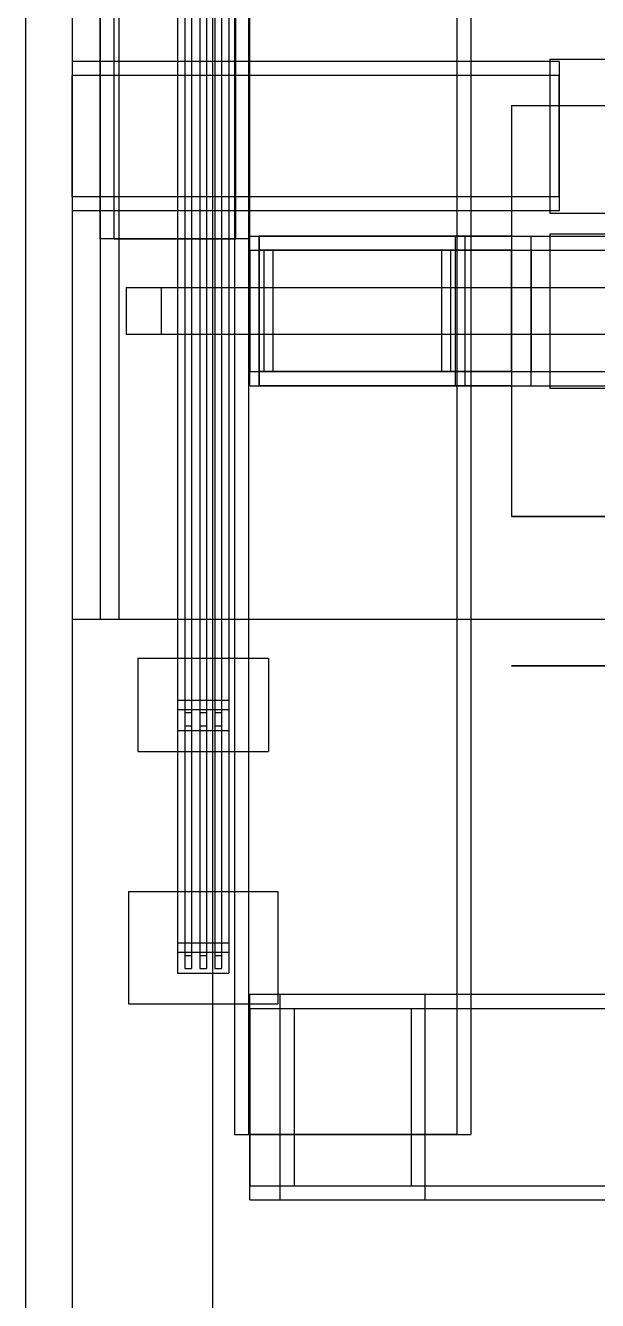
# Model space of a CAD drawing. Header units: millimetres. Extents: x -1355 to 669, y -1138 to 733.
# Drawn here: x -500 to -438.8, y -483 to -346.5 of the extents above; entities that cross this region are included whole.
import ezdxf

# ---------------------------------------------------------------- set-up
doc = ezdxf.new("R2010")
doc.units = ezdxf.units.MM
doc.layers.add('HIDDEN', color=8, linetype='Continuous')
doc.layers.add('VISIBLE', color=7, linetype='Continuous')

msp = doc.modelspace()

# ---------------------------------------------------------------- linework, layer by layer
at = {"layer": 'HIDDEN'}
for points in [[(-500, -181.2), (-500, -681.2)], [(-500, -181.2), (-500, -681.2)], [(-500, -181.2), (-500, -681.2)], [(-500, -186.2), (-500, -676.2)], [(-500, -186.2), (-500, -676.2)], [(-495, -186.2), (-495, -676.2)], [(-495, -186.2), (-495, -676.2)], [(-500, -201.2), (-500, -661.2)], [(-500, -201.2), (-500, -661.2)], [(-480, -201.2), (-480, -661.2)], [(-480, -201.2), (-480, -661.2)], [(-483.75, -208.45), (-483.75, -421.95)], [(-483.75, -208.45), (-483.75, -421.95)], [(-478.25, -208.45), (-478.25, -421.95)], [(-478.25, -208.45), (-478.25, -421.95)], [(-482.95, -208.95), (-482.95, -421.45)], [(-482.95, -208.95), (-482.95, -421.45)], [(-482.25, -208.95), (-482.25, -421.45)], [(-482.25, -208.95), (-482.25, -421.45)], [(-481.35, -208.95), (-481.35, -421.45)], [(-481.35, -208.95), (-481.35, -421.45)], [(-480.65, -208.95), (-480.65, -421.45)], [(-480.65, -208.95), (-480.65, -421.45)], [(-479.75, -208.95), (-479.75, -421.45)], [(-479.75, -208.95), (-479.75, -421.45)], [(-479.05, -208.95), (-479.05, -421.45)], [(-479.05, -208.95), (-479.05, -421.45)], [(-492, -369.35), (-492, -210.2)], [(-492, -369.35), (-492, -210.2)], [(-490.5, -369.35), (-490.5, -210.2)], [(-490.5, -369.35), (-490.5, -210.2)], [(-477.5, -369.35), (-477.5, -210.2)], [(-477.5, -369.35), (-477.5, -210.2)], [(-476, -369.35), (-476, -210.2)], [(-476, -369.35), (-476, -210.2)], [(-483.75, -214.45), (-483.75, -447.95)], [(-483.75, -214.45), (-483.75, -447.95)], [(-482.95, -214.95), (-482.95, -447.45)], [(-482.95, -214.95), (-482.95, -447.45)], [(-482.25, -214.95), (-482.25, -447.45)], [(-482.25, -214.95), (-482.25, -447.45)], [(-481.35, -214.95), (-481.35, -447.45)], [(-481.35, -214.95), (-481.35, -447.45)], [(-480.65, -214.95), (-480.65, -447.45)], [(-480.65, -214.95), (-480.65, -447.45)], [(-479.75, -214.95), (-479.75, -447.45)], [(-479.75, -214.95), (-479.75, -447.45)], [(-479.05, -214.95), (-479.05, -447.45)], [(-479.05, -214.95), (-479.05, -447.45)], [(-478.25, -214.45), (-478.25, -447.95)], [(-478.25, -214.45), (-478.25, -447.95)], [(-477.65, -307.2), (-477.65, -465.2)], [(-477.65, -307.2), (-477.65, -465.2)], [(-476.15, -307.2), (-476.15, -465.2)], [(-476.15, -307.2), (-476.15, -465.2)], [(-453.85, -307.2), (-453.85, -465.2)], [(-453.85, -307.2), (-453.85, -465.2)], [(-452.35, -307.2), (-452.35, -465.2)], [(-452.35, -307.2), (-452.35, -465.2)], [(-495, -344.05), (-495, -410.05)], [(-495, -344.05), (-495, -410.05)], [(-492, -344.05), (-492, -410.05)], [(-492, -344.05), (-492, -410.05)], [(-490, -344.05), (-490, -410.05)], [(-490, -344.05), (-490, -410.05)], [(-495, -350.35), (-495, -366.35)], [(-495, -350.35), (-495, -366.35)], [(-442.9, -350.35), (-495, -350.35)], [(-442.9, -350.35), (-495, -350.35)], [(-443.9, -350.1), (-432.9, -350.1)], [(-443.9, -350.1), (-432.9, -350.1)], [(-443.9, -350.1), (-443.9, -366.6)], [(-443.9, -350.1), (-443.9, -366.6)], [(-442.9, -350.35), (-442.9, -366.35)], [(-442.9, -350.35), (-442.9, -366.35)], [(-442.9, -351.85), (-495, -351.85)], [(-442.9, -351.85), (-495, -351.85)], [(-495, -364.85), (-495, -351.85)], [(-495, -364.85), (-495, -351.85)], [(-442.9, -364.85), (-442.9, -351.85)], [(-442.9, -364.85), (-442.9, -351.85)], [(-448, -355.05), (-424, -355.05)], [(-448, -355.05), (-424, -355.05)], [(-448, -355.05), (-448, -399.05)], [(-448, -355.05), (-448, -399.05)], [(-442.9, -364.85), (-495, -364.85)], [(-442.9, -364.85), (-495, -364.85)], [(-442.9, -366.35), (-495, -366.35)], [(-442.9, -366.35), (-495, -366.35)], [(-443.9, -366.6), (-432.9, -366.6)], [(-443.9, -366.6), (-432.9, -366.6)], [(-476, -369.35), (-492, -369.35)], [(-476, -369.35), (-492, -369.35)], [(-490.5, -369.35), (-477.5, -369.35)], [(-490.5, -369.35), (-477.5, -369.35)], [(-476, -369.05), (-454, -369.05)], [(-476, -369.05), (-454, -369.05)], [(-476, -385.05), (-476, -369.05)], [(-476, -385.05), (-476, -369.05)], [(-476, -369.05), (-445.9, -369.05)], [(-476, -385.05), (-476, -369.05)], [(-476, -369.05), (-445.9, -369.05)], [(-476, -385.05), (-476, -369.05)], [(-475, -369.05), (-475, -385.05)], [(-475, -369.05), (-475, -385.05)], [(-448, -369.05), (-475, -369.05)], [(-448, -369.05), (-475, -369.05)], [(-475, -369.05), (-475, -385.05)], [(-475, -369.05), (-475, -385.05)], [(-475, -369.05), (-453, -369.05)], [(-475, -369.05), (-453, -369.05)], [(-475, -369.05), (-64, -369.05)], [(-475, -385.05), (-475, -369.05)], [(-475, -369.05), (-64, -369.05)], [(-475, -385.05), (-475, -369.05)], [(-454, -385.05), (-454, -369.05)], [(-454, -385.05), (-454, -369.05)], [(-453, -369.05), (-453, -385.05)], [(-453, -369.05), (-453, -385.05)], [(-448, -369.05), (-448, -385.05)], [(-448, -369.05), (-448, -385.05)], [(-445.9, -385.05), (-445.9, -369.05)], [(-445.9, -385.05), (-445.9, -369.05)], [(-443.9, -368.8), (-432.9, -368.8)], [(-443.9, -368.8), (-432.9, -368.8)], [(-443.9, -368.8), (-443.9, -385.3)], [(-443.9, -368.8), (-443.9, -385.3)], [(-476, -370.55), (-445.9, -370.55)], [(-476, -370.55), (-445.9, -370.55)], [(-476, -370.55), (-476, -383.55)], [(-476, -370.55), (-476, -383.55)], [(-448, -370.55), (-475, -370.55)], [(-448, -370.55), (-475, -370.55)], [(-475, -383.55), (-475, -370.55)], [(-475, -383.55), (-475, -370.55)], [(-475, -370.55), (-64, -370.55)], [(-475, -370.55), (-64, -370.55)], [(-475, -370.55), (-475, -383.55)], [(-475, -370.55), (-475, -383.55)], [(-474.5, -370.55), (-455.5, -370.55)], [(-474.5, -370.55), (-474.5, -383.55)], [(-474.5, -370.55), (-455.5, -370.55)], [(-474.5, -370.55), (-474.5, -383.55)], [(-473.5, -370.55), (-454.5, -370.55)], [(-473.5, -383.55), (-473.5, -370.55)], [(-473.5, -370.55), (-454.5, -370.55)], [(-473.5, -383.55), (-473.5, -370.55)], [(-455.5, -370.55), (-455.5, -383.55)], [(-455.5, -370.55), (-455.5, -383.55)], [(-454.5, -383.55), (-454.5, -370.55)], [(-454.5, -383.55), (-454.5, -370.55)], [(-448, -383.55), (-448, -370.55)], [(-448, -383.55), (-448, -370.55)], [(-445.9, -370.55), (-445.9, -383.55)], [(-445.9, -370.55), (-445.9, -383.55)], [(-489.25, -374.55), (-485.5, -374.55)], [(-489.25, -374.55), (-436.5, -374.55)], [(-489.25, -374.55), (-489.25, -379.55)], [(-485.5, -374.55), (-432.75, -374.55)], [(-485.5, -374.55), (-485.5, -379.55)], [(-489.25, -379.55), (-485.5, -379.55)], [(-489.25, -379.55), (-436.5, -379.55)], [(-485.5, -379.55), (-432.75, -379.55)], [(-476, -383.55), (-445.9, -383.55)], [(-476, -383.55), (-445.9, -383.55)], [(-448, -383.55), (-475, -383.55)], [(-448, -383.55), (-475, -383.55)], [(-475, -383.55), (-64, -383.55)], [(-475, -383.55), (-64, -383.55)], [(-474.5, -383.55), (-455.5, -383.55)], [(-474.5, -383.55), (-455.5, -383.55)], [(-473.5, -383.55), (-454.5, -383.55)], [(-473.5, -383.55), (-454.5, -383.55)], [(-476, -385.05), (-454, -385.05)], [(-476, -385.05), (-454, -385.05)], [(-476, -385.05), (-445.9, -385.05)], [(-476, -385.05), (-445.9, -385.05)], [(-448, -385.05), (-475, -385.05)], [(-448, -385.05), (-475, -385.05)], [(-475, -385.05), (-453, -385.05)], [(-475, -385.05), (-453, -385.05)], [(-475, -385.05), (-64, -385.05)], [(-475, -385.05), (-64, -385.05)], [(-443.9, -385.3), (-432.9, -385.3)], [(-443.9, -385.3), (-432.9, -385.3)], [(-448, -399.05), (-424, -399.05)], [(-448, -399.05), (-424, -399.05)], [(-448, -399.05), (-447.91, -399.05)], [(-447.91, -399.05), (-448, -399.05)], [(-447.91, -399.05), (-447.22, -399.05)], [(-447.22, -399.05), (-447.91, -399.05)], [(-447.22, -399.05), (-445.88, -399.05)], [(-445.88, -399.05), (-447.22, -399.05)], [(-445.88, -399.05), (-443.96, -399.05)], [(-443.96, -399.05), (-445.88, -399.05)], [(-443.96, -399.05), (-441.58, -399.05)], [(-441.58, -399.05), (-443.96, -399.05)], [(-441.58, -399.05), (-438.87, -399.05)], [(-438.87, -399.05), (-441.58, -399.05)], [(-438.87, -399.05), (-436, -399.05)], [(-436, -399.05), (-438.87, -399.05)], [(-495, -410.05), (-490, -410.05)], [(-495, -410.05), (-490, -410.05)], [(-492, -410.05), (-352, -410.05)], [(-492, -410.05), (-352, -410.05)], [(-488, -414.2), (-474, -414.2)], [(-488, -414.2), (-474, -414.2)], [(-488, -414.2), (-488, -424.2)], [(-488, -414.2), (-488, -424.2)], [(-474, -414.2), (-474, -424.2)], [(-474, -414.2), (-474, -424.2)], [(-448, -415.05), (-447.91, -415.05)], [(-447.91, -415.05), (-448, -415.05)], [(-447.91, -415.05), (-447.22, -415.05)], [(-447.22, -415.05), (-447.91, -415.05)], [(-447.22, -415.05), (-445.88, -415.05)], [(-445.88, -415.05), (-447.22, -415.05)], [(-445.88, -415.05), (-443.96, -415.05)], [(-443.96, -415.05), (-445.88, -415.05)], [(-443.96, -415.05), (-441.58, -415.05)], [(-441.58, -415.05), (-443.96, -415.05)], [(-441.58, -415.05), (-438.87, -415.05)], [(-438.87, -415.05), (-441.58, -415.05)], [(-438.87, -415.05), (-436, -415.05)], [(-436, -415.05), (-438.87, -415.05)], [(-483.75, -418.7), (-478.25, -418.7)], [(-483.75, -418.7), (-478.25, -418.7)], [(-483.75, -418.7), (-483.75, -419.7)], [(-483.75, -418.7), (-483.75, -419.7)], [(-478.25, -418.7), (-478.25, -419.7)], [(-478.25, -418.7), (-478.25, -419.7)], [(-483.75, -419.7), (-478.25, -419.7)], [(-483.75, -419.7), (-478.25, -419.7)], [(-482.95, -419.7), (-482.25, -419.7)], [(-482.95, -419.7), (-482.25, -419.7)], [(-482.95, -419.7), (-482.95, -420.05)], [(-482.95, -419.7), (-482.95, -420.05)], [(-482.95, -420.05), (-482.25, -420.05)], [(-482.95, -420.05), (-482.25, -420.05)], [(-482.25, -419.7), (-482.25, -420.05)], [(-482.25, -419.7), (-482.25, -420.05)], [(-481.35, -419.7), (-480.65, -419.7)], [(-481.35, -419.7), (-480.65, -419.7)], [(-481.35, -419.7), (-481.35, -420.05)], [(-481.35, -419.7), (-481.35, -420.05)], [(-481.35, -420.05), (-480.65, -420.05)], [(-481.35, -420.05), (-480.65, -420.05)], [(-480.65, -419.7), (-480.65, -420.05)], [(-480.65, -419.7), (-480.65, -420.05)], [(-479.75, -419.7), (-479.05, -419.7)], [(-479.75, -419.7), (-479.05, -419.7)], [(-479.75, -419.7), (-479.75, -420.05)], [(-479.75, -419.7), (-479.75, -420.05)], [(-479.75, -420.05), (-479.05, -420.05)], [(-479.75, -420.05), (-479.05, -420.05)], [(-479.05, -419.7), (-479.05, -420.05)], [(-479.05, -419.7), (-479.05, -420.05)], [(-482.95, -421.45), (-482.25, -421.45)], [(-482.95, -421.45), (-482.25, -421.45)], [(-481.35, -421.45), (-480.65, -421.45)], [(-481.35, -421.45), (-480.65, -421.45)], [(-479.75, -421.45), (-479.05, -421.45)], [(-479.75, -421.45), (-479.05, -421.45)], [(-483.75, -421.95), (-478.25, -421.95)], [(-483.75, -421.95), (-478.25, -421.95)], [(-488, -424.2), (-474, -424.2)], [(-488, -424.2), (-474, -424.2)], [(-489, -439.2), (-473, -439.2)], [(-489, -439.2), (-473, -439.2)], [(-489, -439.2), (-489, -451.2)], [(-489, -439.2), (-489, -451.2)], [(-473, -439.2), (-473, -451.2)], [(-473, -439.2), (-473, -451.2)], [(-483.75, -444.7), (-478.25, -444.7)], [(-483.75, -444.7), (-478.25, -444.7)], [(-483.75, -444.7), (-483.75, -445.7)], [(-483.75, -444.7), (-483.75, -445.7)], [(-478.25, -444.7), (-478.25, -445.7)], [(-478.25, -444.7), (-478.25, -445.7)], [(-483.75, -445.7), (-478.25, -445.7)], [(-483.75, -445.7), (-478.25, -445.7)], [(-482.95, -445.7), (-482.25, -445.7)], [(-482.95, -445.7), (-482.25, -445.7)], [(-482.95, -445.7), (-482.95, -446.05)], [(-482.95, -445.7), (-482.95, -446.05)], [(-482.95, -446.05), (-482.25, -446.05)], [(-482.95, -446.05), (-482.25, -446.05)], [(-482.25, -445.7), (-482.25, -446.05)], [(-482.25, -445.7), (-482.25, -446.05)], [(-481.35, -445.7), (-480.65, -445.7)], [(-481.35, -445.7), (-480.65, -445.7)], [(-481.35, -445.7), (-481.35, -446.05)], [(-481.35, -445.7), (-481.35, -446.05)], [(-481.35, -446.05), (-480.65, -446.05)], [(-481.35, -446.05), (-480.65, -446.05)], [(-480.65, -445.7), (-480.65, -446.05)], [(-480.65, -445.7), (-480.65, -446.05)], [(-479.75, -445.7), (-479.05, -445.7)], [(-479.75, -445.7), (-479.05, -445.7)], [(-479.75, -445.7), (-479.75, -446.05)], [(-479.75, -445.7), (-479.75, -446.05)], [(-479.75, -446.05), (-479.05, -446.05)], [(-479.75, -446.05), (-479.05, -446.05)], [(-479.05, -445.7), (-479.05, -446.05)], [(-479.05, -445.7), (-479.05, -446.05)], [(-482.95, -447.45), (-482.25, -447.45)], [(-482.95, -447.45), (-482.25, -447.45)], [(-481.35, -447.45), (-480.65, -447.45)], [(-481.35, -447.45), (-480.65, -447.45)], [(-479.75, -447.45), (-479.05, -447.45)], [(-479.75, -447.45), (-479.05, -447.45)], [(-483.75, -447.95), (-478.25, -447.95)], [(-483.75, -447.95), (-478.25, -447.95)], [(-476, -450.2), (-351.8, -450.2)], [(-476, -472.2), (-476, -450.2)], [(-476, -450.2), (-351.8, -450.2)], [(-476, -472.2), (-476, -450.2)], [(-472.75, -450.2), (-457.25, -450.2)], [(-472.75, -450.2), (-457.25, -450.2)], [(-472.75, -472.2), (-472.75, -450.2)], [(-472.75, -472.2), (-472.75, -450.2)], [(-457.25, -472.2), (-457.25, -450.2)], [(-457.25, -472.2), (-457.25, -450.2)], [(-489, -451.2), (-473, -451.2)], [(-489, -451.2), (-473, -451.2)], [(-476, -451.7), (-351.8, -451.7)], [(-476, -451.7), (-351.8, -451.7)], [(-476, -451.7), (-476, -470.7)], [(-476, -451.7), (-476, -470.7)], [(-471.25, -451.7), (-458.75, -451.7)], [(-471.25, -451.7), (-471.25, -470.7)], [(-471.25, -451.7), (-458.75, -451.7)], [(-471.25, -451.7), (-471.25, -470.7)], [(-458.75, -451.7), (-458.75, -470.7)], [(-458.75, -451.7), (-458.75, -470.7)], [(-477.65, -465.2), (-452.35, -465.2)], [(-477.65, -465.2), (-452.35, -465.2)], [(-453.85, -465.2), (-476.15, -465.2)], [(-453.85, -465.2), (-476.15, -465.2)], [(-476, -470.7), (-351.8, -470.7)], [(-476, -470.7), (-351.8, -470.7)], [(-471.25, -470.7), (-458.75, -470.7)], [(-471.25, -470.7), (-458.75, -470.7)], [(-476, -472.2), (-351.8, -472.2)], [(-476, -472.2), (-351.8, -472.2)], [(-472.75, -472.2), (-457.25, -472.2)], [(-472.75, -472.2), (-457.25, -472.2)]]:
    msp.add_lwpolyline(points, dxfattribs=at)
at = {"layer": 'VISIBLE'}
msp.add_lwpolyline([(-500, -181.2), (-500, -681.2)], dxfattribs=at)

doc.saveas('drawing.dxf')
